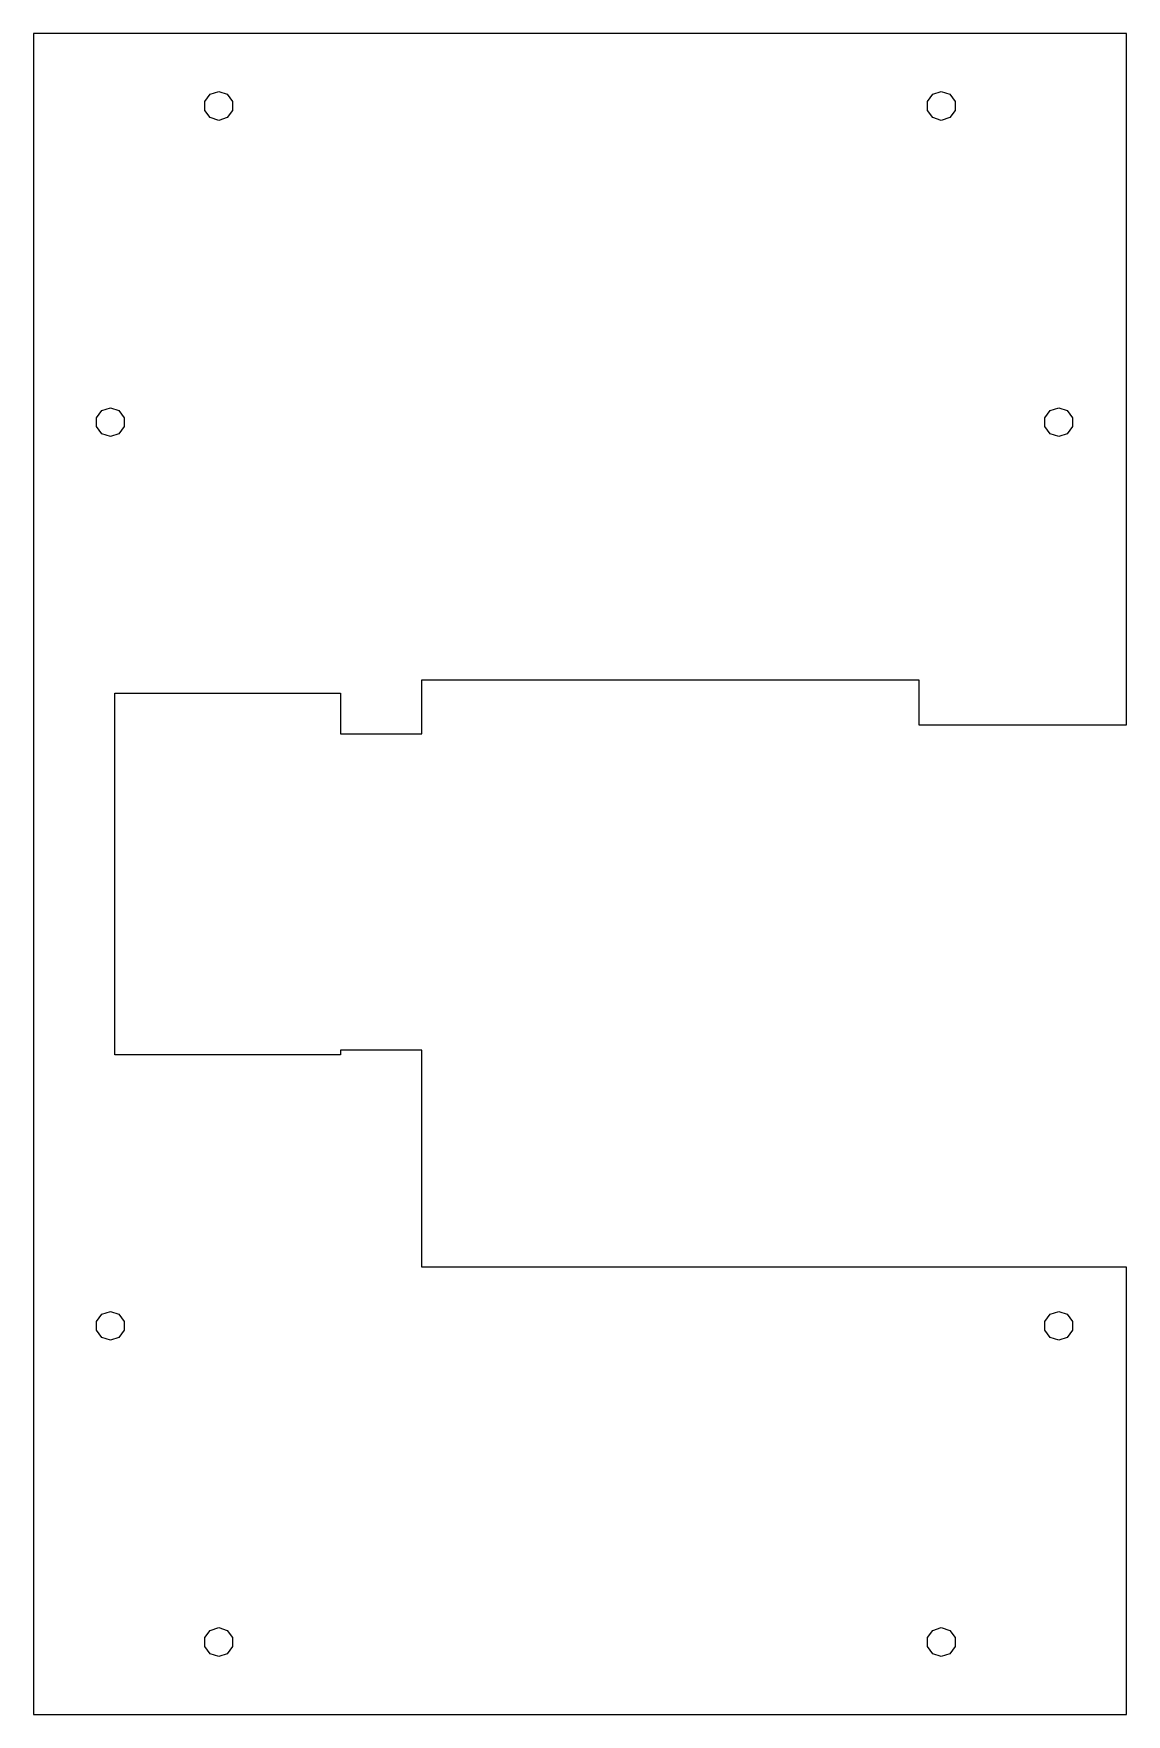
# Model space of a CAD drawing. Header units: metres. Extents: x 70 to 190, y 107 to 293.
import ezdxf

# ---------------------------------------------------------------- set-up
doc = ezdxf.new("R2010")
doc.units = ezdxf.units.M

msp = doc.modelspace()

# ---------------------------------------------------------------- linework, layer by layer
for p, q in [((190.5, 293), (69.5, 293)), ((69.5, 293), (69.5, 107)), ((190.5, 216.5), (190.5, 293)), ((89.0596, 286.294), (90, 286.6)), ((90, 286.6), (90.9405, 286.294)), ((169.06, 286.294), (170, 286.6)), ((170, 286.6), (170.94, 286.294)), ((88.4783, 285.494), (89.0596, 286.294)), ((88.4783, 284.506), (88.4783, 285.494)), ((90.9405, 286.294), (91.5217, 285.494)), ((91.5217, 285.494), (91.5217, 284.506)), ((168.478, 285.494), (169.06, 286.294)), ((168.478, 284.506), (168.478, 285.494)), ((170.94, 286.294), (171.522, 285.494)), ((171.522, 285.494), (171.522, 284.506)), ((89.0596, 283.706), (88.4783, 284.506)), ((90, 283.4), (89.0596, 283.706)), ((90.9405, 283.706), (90, 283.4)), ((91.5217, 284.506), (90.9405, 283.706)), ((169.06, 283.706), (168.478, 284.506)), ((170, 283.4), (169.06, 283.706)), ((170.94, 283.706), (170, 283.4)), ((171.522, 284.506), (170.94, 283.706)), ((76.4783, 250.494), (77.0596, 251.294)), ((77.0596, 251.294), (78, 251.6)), ((78, 251.6), (78.9405, 251.294)), ((78.9405, 251.294), (79.5217, 250.494)), ((181.478, 250.494), (182.06, 251.294)), ((182.06, 251.294), (183, 251.6)), ((183, 251.6), (183.94, 251.294)), ((183.94, 251.294), (184.522, 250.494)), ((76.4783, 249.506), (76.4783, 250.494)), ((77.0596, 248.706), (76.4783, 249.506)), ((79.5217, 249.506), (78.9405, 248.706)), ((79.5217, 250.494), (79.5217, 249.506)), ((181.478, 249.506), (181.478, 250.494)), ((182.06, 248.706), (181.478, 249.506)), ((184.522, 249.506), (183.94, 248.706)), ((184.522, 250.494), (184.522, 249.506)), ((78, 248.4), (77.0596, 248.706)), ((78.9405, 248.706), (78, 248.4)), ((183, 248.4), (182.06, 248.706)), ((183.94, 248.706), (183, 248.4)), ((112.5, 221.5), (167.5, 221.5)), ((112.5, 215.5), (112.5, 221.5)), ((167.5, 221.5), (167.5, 216.5)), ((78.5, 180), (78.5, 220)), ((78.5, 220), (103.5, 220)), ((103.5, 220), (103.5, 215.5)), ((167.5, 216.5), (190.5, 216.5)), ((103.5, 215.5), (112.5, 215.5)), ((112.5, 180.5), (103.5, 180.5)), ((103.5, 180.5), (103.5, 180)), ((112.5, 156.5), (112.5, 180.5)), ((103.5, 180), (78.5, 180)), ((190.5, 156.5), (112.5, 156.5)), ((190.5, 107), (190.5, 156.5)), ((76.4783, 150.494), (77.0596, 151.294)), ((77.0596, 151.294), (78, 151.6)), ((78, 151.6), (78.9405, 151.294)), ((78.9405, 151.294), (79.5217, 150.494)), ((181.478, 150.494), (182.06, 151.294)), ((182.06, 151.294), (183, 151.6)), ((183, 151.6), (183.94, 151.294)), ((183.94, 151.294), (184.522, 150.494)), ((76.4783, 149.506), (76.4783, 150.494)), ((77.0596, 148.706), (76.4783, 149.506)), ((79.5217, 149.506), (78.9405, 148.706)), ((79.5217, 150.494), (79.5217, 149.506)), ((181.478, 149.506), (181.478, 150.494)), ((182.06, 148.706), (181.478, 149.506)), ((184.522, 149.506), (183.94, 148.706)), ((184.522, 150.494), (184.522, 149.506)), ((78, 148.4), (77.0596, 148.706)), ((78.9405, 148.706), (78, 148.4)), ((183, 148.4), (182.06, 148.706)), ((183.94, 148.706), (183, 148.4)), ((88.4783, 115.494), (89.0596, 116.294)), ((88.4783, 114.506), (88.4783, 115.494)), ((89.0596, 116.294), (90, 116.6)), ((90, 116.6), (90.9405, 116.294)), ((90.9405, 116.294), (91.5217, 115.494)), ((91.5217, 115.494), (91.5217, 114.506)), ((168.478, 115.494), (169.06, 116.294)), ((168.478, 114.506), (168.478, 115.494)), ((169.06, 116.294), (170, 116.6)), ((170, 116.6), (170.94, 116.294)), ((170.94, 116.294), (171.522, 115.494)), ((171.522, 115.494), (171.522, 114.506)), ((89.0596, 113.706), (88.4783, 114.506)), ((90, 113.4), (89.0596, 113.706)), ((90.9405, 113.706), (90, 113.4)), ((91.5217, 114.506), (90.9405, 113.706)), ((169.06, 113.706), (168.478, 114.506)), ((170, 113.4), (169.06, 113.706)), ((170.94, 113.706), (170, 113.4)), ((171.522, 114.506), (170.94, 113.706)), ((69.5, 107), (190.5, 107))]:
    msp.add_line(p, q)

doc.saveas('drawing.dxf')
